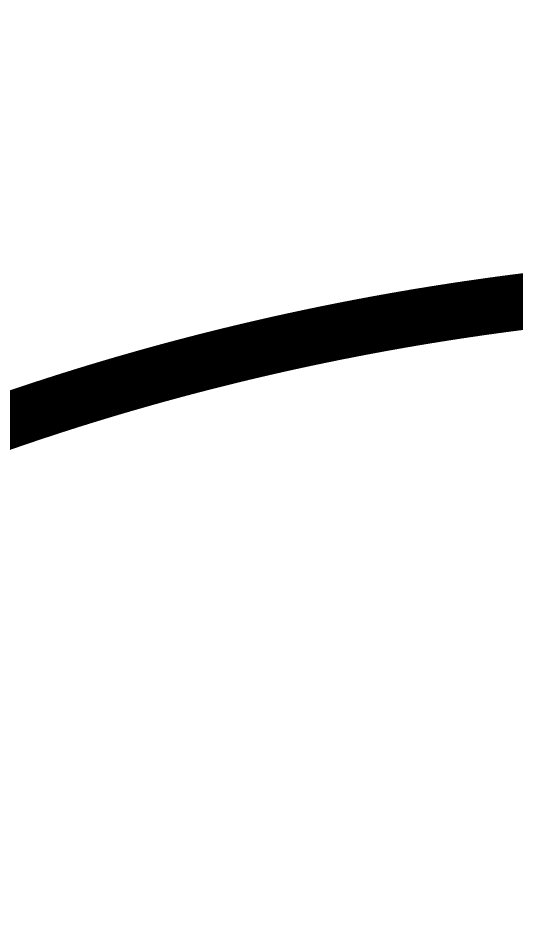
# Model space of a CAD drawing. Header units: inches. Extents: x -300 to 516, y -297 to 231.
# Drawn here: x -19.602 to -18.498, y -149.972 to -147.996 of the extents above; entities that cross this region are included whole.
import ezdxf

# ---------------------------------------------------------------- set-up
doc = ezdxf.new("R2010")
doc.units = ezdxf.units.IN
doc.header["$LTSCALE"] = 24
doc.header["$MEASUREMENT"] = 0
doc.layers.add('EXTERIOR DIMS', color=7, linetype='Continuous')
doc.layers.add('EXTERIOR ELEC EQUIP', color=190, linetype='Continuous')
doc.styles.get("Standard").update_dxf_attribs({"font": 'ARIALN.TTF'})
doc.dimstyles.get("Standard").update_dxf_attribs({"dimscale": 24, "dimtxt": 0.18, "dimasz": 0.18, "dimexe": 0.18, "dimexo": 0.0625, "dimgap": 0.09, "dimtad": 1, "dimdec": 4, "dimzin": 0, "dimdsep": 46, "dimlunit": 4, "dimtxsty": 'Standard', "dimcen": 0.09, "dimadec": 0, "dimazin": 0, "dimtfac": 1, "dimtdec": 4, "dimtofl": 0, "dimtmove": 0, "dimatfit": 3, "dimfxl": 0, "dimtolj": 1, "dimtzin": 0, "dimarcsym": 0})

# ---------------------------------------------------------------- blocks, each defined once
blk = doc.blocks.new('*D34')
at = {"layer": 'Defpoints', "color": 0, "transparency": 16777216}
for p in [(-82.9299, -75.3016), (-82.9299, -118.2971), (-15.7652, -155.5425)]:
    blk.add_point(p, dxfattribs=at)
at = {"layer": 'EXTERIOR DIMS', "color": 0, "lineweight": -2, "transparency": 16777216}
for p, q in [((-82.9299, -116.7971), (-82.9299, -70.9816)), ((-15.7652, -154.0425), (-15.7652, -70.9816)), ((-20.0852, -75.3016), (-78.6099, -75.3016))]:
    blk.add_line(p, q, dxfattribs=at)
at = {"layer": 'EXTERIOR DIMS', "color": 0, "transparency": 16777216}
for points in [[(-78.6099, -74.5816), (-78.6099, -76.0216), (-82.9299, -75.3016)], [(-20.0852, -74.5816), (-20.0852, -76.0216), (-15.7652, -75.3016)]]:
    blk.add_solid(points, dxfattribs=at)
at = {"layer": 'EXTERIOR DIMS', "color": 0, "transparency": 16777216, "insert": (-49.3476, -69.5706), "char_height": 4.32, "attachment_point": 5}
blk.add_mtext('\\A1;5\'-7 {\\H0.7x;\\S1/4;}"', dxfattribs=at)

msp = doc.modelspace()

# ---------------------------------------------------------------- linework, layer by layer
at = {"layer": 'EXTERIOR ELEC EQUIP', "color": 60, "const_width": 0.125}
msp.add_lwpolyline([(-19.6648, -148.90505), (-19.66406, -148.90479), (-19.66331, -148.90453), (-19.66257, -148.90426), (-19.66183, -148.904), (-19.66108, -148.90374), (-19.66034, -148.90347), (-19.6596, -148.90321), (-19.65886, -148.90295), (-19.65811, -148.90269), (-19.65737, -148.90243), (-19.65663, -148.90216), (-19.65588, -148.9019), (-19.65514, -148.90164), (-19.65439, -148.90138), (-19.65365, -148.90112), (-19.65291, -148.90086), (-19.65216, -148.90059), (-19.65142, -148.90033), (-19.65068, -148.90007), (-19.64993, -148.89981), (-19.64919, -148.89955), (-19.64844, -148.89929), (-19.6477, -148.89903), (-19.64696, -148.89877), (-19.64621, -148.89851), (-19.64547, -148.89825), (-19.64472, -148.89799), (-19.64398, -148.89773), (-19.64324, -148.89747), (-19.64249, -148.89721), (-19.64175, -148.89695), (-19.641, -148.89669), (-19.64026, -148.89643), (-19.63951, -148.89617), (-19.63877, -148.89591), (-19.63802, -148.89565), (-19.63728, -148.89539), (-19.63653, -148.89513), (-19.63579, -148.89487), (-19.63504, -148.89461), (-19.6343, -148.89435), (-19.63355, -148.89409), (-19.63281, -148.89383), (-19.63206, -148.89358), (-19.63132, -148.89332), (-19.63057, -148.89306), (-19.62983, -148.8928), (-19.62908, -148.89254), (-19.62834, -148.89228), (-19.62759, -148.89203), (-19.62685, -148.89177), (-19.6261, -148.89151), (-19.62535, -148.89125), (-19.62461, -148.891), (-19.62386, -148.89074), (-19.62312, -148.89048), (-19.62237, -148.89022), (-19.62163, -148.88997), (-19.62088, -148.88971), (-19.62013, -148.88945), (-19.61939, -148.8892), (-19.61864, -148.88894), (-19.61789, -148.88868), (-19.61715, -148.88843), (-19.6164, -148.88817), (-19.61566, -148.88791), (-19.61491, -148.88766), (-19.61416, -148.8874), (-19.61342, -148.88714), (-19.61267, -148.88689), (-19.61192, -148.88663), (-19.61118, -148.88638), (-19.61043, -148.88612), (-19.60968, -148.88587), (-19.60894, -148.88561), (-19.60819, -148.88535), (-19.60744, -148.8851), (-19.60669, -148.88484), (-19.60595, -148.88459), (-19.6052, -148.88433), (-19.60445, -148.88408), (-19.60371, -148.88382), (-19.60296, -148.88357), (-19.60221, -148.88332), (-19.60146, -148.88306), (-19.60072, -148.88281), (-19.59997, -148.88255), (-19.59922, -148.8823), (-19.59847, -148.88204), (-19.59773, -148.88179), (-19.59698, -148.88154), (-19.59623, -148.88128), (-19.59548, -148.88103), (-19.59473, -148.88078), (-19.59399, -148.88052), (-19.59324, -148.88027), (-19.59249, -148.88002), (-19.59174, -148.87976), (-19.59099, -148.87951), (-19.59025, -148.87926), (-19.5895, -148.879), (-19.58875, -148.87875), (-19.588, -148.8785), (-19.58725, -148.87825), (-19.5865, -148.87799), (-19.58576, -148.87774), (-19.58501, -148.87749), (-19.58426, -148.87724), (-19.58351, -148.87699), (-19.58276, -148.87673), (-19.58201, -148.87648), (-19.58126, -148.87623), (-19.58051, -148.87598), (-19.57976, -148.87573), (-19.57902, -148.87548), (-19.57827, -148.87523), (-19.57752, -148.87497), (-19.57677, -148.87472), (-19.57602, -148.87447), (-19.57527, -148.87422), (-19.57452, -148.87397), (-19.57377, -148.87372), (-19.57302, -148.87347), (-19.57227, -148.87322), (-19.57152, -148.87297), (-19.57077, -148.87272), (-19.57002, -148.87247), (-19.56927, -148.87222), (-19.56852, -148.87197), (-19.56777, -148.87172), (-19.56702, -148.87147), (-19.56627, -148.87122), (-19.56552, -148.87097), (-19.56477, -148.87072), (-19.56402, -148.87047), (-19.56327, -148.87022), (-19.56252, -148.86997), (-19.56177, -148.86972), (-19.56102, -148.86948), (-19.56027, -148.86923), (-19.55952, -148.86898), (-19.55877, -148.86873), (-19.55802, -148.86848), (-19.55727, -148.86823), (-19.55652, -148.86798), (-19.55577, -148.86774), (-19.55502, -148.86749), (-19.55427, -148.86724), (-19.55351, -148.86699), (-19.55276, -148.86674), (-19.55201, -148.8665), (-19.55126, -148.86625), (-19.55051, -148.866), (-19.54976, -148.86575), (-19.54901, -148.86551), (-19.54826, -148.86526), (-19.54751, -148.86501), (-19.54675, -148.86477), (-19.546, -148.86452), (-19.54525, -148.86427), (-19.5445, -148.86403), (-19.54375, -148.86378), (-19.543, -148.86353), (-19.54224, -148.86329), (-19.54149, -148.86304), (-19.54074, -148.86279), (-19.53999, -148.86255), (-19.53924, -148.8623), (-19.53848, -148.86206), (-19.53773, -148.86181), (-19.53698, -148.86157), (-19.53623, -148.86132), (-19.53548, -148.86107), (-19.53472, -148.86083), (-19.53397, -148.86058), (-19.53322, -148.86034), (-19.53247, -148.86009), (-19.53171, -148.85985), (-19.53096, -148.8596), (-19.53021, -148.85936), (-19.52946, -148.85911), (-19.5287, -148.85887), (-19.52795, -148.85863), (-19.5272, -148.85838), (-19.52645, -148.85814), (-19.52569, -148.85789), (-19.52494, -148.85765), (-19.52419, -148.85741), (-19.52343, -148.85716), (-19.52268, -148.85692), (-19.52193, -148.85668), (-19.52117, -148.85643), (-19.52042, -148.85619), (-19.51967, -148.85595), (-19.51891, -148.8557), (-19.51816, -148.85546), (-19.51741, -148.85522), (-19.51665, -148.85497), (-19.5159, -148.85473), (-19.51515, -148.85449), (-19.51439, -148.85425), (-19.51364, -148.854), (-19.51288, -148.85376), (-19.51213, -148.85352), (-19.51138, -148.85328), (-19.51062, -148.85303), (-19.50987, -148.85279), (-19.50911, -148.85255), (-19.50836, -148.85231), (-19.50761, -148.85207), (-19.50685, -148.85183), (-19.5061, -148.85158), (-19.50534, -148.85134), (-19.50459, -148.8511), (-19.50383, -148.85086), (-19.50308, -148.85062), (-19.50233, -148.85038), (-19.50157, -148.85014), (-19.50082, -148.8499), (-19.50006, -148.84966), (-19.49931, -148.84942), (-19.49855, -148.84918), (-19.4978, -148.84894), (-19.49704, -148.8487), (-19.49629, -148.84846), (-19.49553, -148.84822), (-19.49478, -148.84798), (-19.49402, -148.84774), (-19.49327, -148.8475), (-19.49251, -148.84726), (-19.49176, -148.84702), (-19.491, -148.84678), (-19.49025, -148.84654), (-19.48949, -148.8463), (-19.48873, -148.84606), (-19.48798, -148.84582), (-19.48722, -148.84558), (-19.48647, -148.84534), (-19.48571, -148.84511), (-19.48496, -148.84487), (-19.4842, -148.84463), (-19.48344, -148.84439), (-19.48269, -148.84415), (-19.48193, -148.84391), (-19.48118, -148.84368), (-19.48042, -148.84344), (-19.47966, -148.8432), (-19.47891, -148.84296), (-19.47815, -148.84273), (-19.4774, -148.84249), (-19.47664, -148.84225), (-19.47588, -148.84201), (-19.47513, -148.84178), (-19.47437, -148.84154), (-19.47361, -148.8413), (-19.47286, -148.84107), (-19.4721, -148.84083), (-19.47134, -148.84059), (-19.47059, -148.84036), (-19.46983, -148.84012), (-19.46907, -148.83988), (-19.46832, -148.83965), (-19.46756, -148.83941), (-19.4668, -148.83918), (-19.46604, -148.83894), (-19.46529, -148.8387), (-19.46453, -148.83847), (-19.46377, -148.83823), (-19.46302, -148.838), (-19.46226, -148.83776), (-19.4615, -148.83753), (-19.46074, -148.83729), (-19.45999, -148.83706), (-19.45923, -148.83682), (-19.45847, -148.83659), (-19.45771, -148.83635), (-19.45696, -148.83612), (-19.4562, -148.83588), (-19.45544, -148.83565), (-19.45468, -148.83541), (-19.45392, -148.83518), (-19.45317, -148.83494), (-19.45241, -148.83471), (-19.45165, -148.83448), (-19.45089, -148.83424), (-19.45013, -148.83401), (-19.44938, -148.83378), (-19.44862, -148.83354), (-19.44786, -148.83331), (-19.4471, -148.83308), (-19.44634, -148.83284), (-19.44558, -148.83261), (-19.44482, -148.83238), (-19.44407, -148.83214), (-19.44331, -148.83191), (-19.44255, -148.83168), (-19.44179, -148.83144), (-19.44103, -148.83121), (-19.44027, -148.83098), (-19.43951, -148.83075), (-19.43875, -148.83052), (-19.438, -148.83028), (-19.43724, -148.83005), (-19.43648, -148.82982), (-19.43572, -148.82959), (-19.43496, -148.82936), (-19.4342, -148.82912), (-19.43344, -148.82889), (-19.43268, -148.82866), (-19.43192, -148.82843), (-19.43116, -148.8282), (-19.4304, -148.82797), (-19.42964, -148.82774), (-19.42888, -148.82751), (-19.42812, -148.82728), (-19.42736, -148.82704), (-19.4266, -148.82681), (-19.42584, -148.82658), (-19.42508, -148.82635), (-19.42432, -148.82612), (-19.42356, -148.82589), (-19.4228, -148.82566), (-19.42204, -148.82543), (-19.42128, -148.8252), (-19.42052, -148.82497), (-19.41976, -148.82474), (-19.419, -148.82451), (-19.41824, -148.82429), (-19.41748, -148.82406), (-19.41672, -148.82383), (-19.41596, -148.8236), (-19.4152, -148.82337), (-19.41444, -148.82314), (-19.41368, -148.82291), (-19.41292, -148.82268), (-19.41216, -148.82245), (-19.4114, -148.82223), (-19.41064, -148.822), (-19.40987, -148.82177), (-19.40911, -148.82154), (-19.40835, -148.82131), (-19.40759, -148.82108), (-19.40683, -148.82086), (-19.40607, -148.82063), (-19.40531, -148.8204), (-19.40455, -148.82017), (-19.40379, -148.81995), (-19.40302, -148.81972), (-19.40226, -148.81949), (-19.4015, -148.81926), (-19.40074, -148.81904), (-19.39998, -148.81881), (-19.39922, -148.81858), (-19.39845, -148.81836), (-19.39769, -148.81813), (-19.39693, -148.8179), (-19.39617, -148.81768), (-19.39541, -148.81745), (-19.39465, -148.81723), (-19.39388, -148.817), (-19.39312, -148.81677), (-19.39236, -148.81655), (-19.3916, -148.81632), (-19.39083, -148.8161), (-19.39007, -148.81587), (-19.38931, -148.81565), (-19.38855, -148.81542), (-19.38779, -148.81519), (-19.38702, -148.81497), (-19.38626, -148.81474), (-19.3855, -148.81452), (-19.38474, -148.81429), (-19.38397, -148.81407), (-19.38321, -148.81385), (-19.38245, -148.81362), (-19.38168, -148.8134), (-19.38092, -148.81317), (-19.38016, -148.81295), (-19.3794, -148.81272), (-19.37863, -148.8125), (-19.37787, -148.81228), (-19.37711, -148.81205), (-19.37634, -148.81183), (-19.37558, -148.8116), (-19.37482, -148.81138), (-19.37405, -148.81116), (-19.37329, -148.81093), (-19.37253, -148.81071), (-19.37176, -148.81049), (-19.371, -148.81027), (-19.37024, -148.81004), (-19.36947, -148.80982), (-19.36871, -148.8096), (-19.36794, -148.80937), (-19.36718, -148.80915), (-19.36642, -148.80893), (-19.36565, -148.80871), (-19.36489, -148.80849), (-19.36413, -148.80826), (-19.36336, -148.80804), (-19.3626, -148.80782), (-19.36183, -148.8076), (-19.36107, -148.80738), (-19.3603, -148.80716), (-19.35954, -148.80693), (-19.35878, -148.80671), (-19.35801, -148.80649), (-19.35725, -148.80627), (-19.35648, -148.80605), (-19.35572, -148.80583), (-19.35495, -148.80561), (-19.35419, -148.80539), (-19.35342, -148.80517), (-19.35266, -148.80495), (-19.35189, -148.80473), (-19.35113, -148.80451), (-19.35036, -148.80428), (-19.3496, -148.80406), (-19.34883, -148.80384), (-19.34807, -148.80363), (-19.3473, -148.80341), (-19.34654, -148.80319), (-19.34577, -148.80297), (-19.34501, -148.80275), (-19.34424, -148.80253), (-19.34348, -148.80231), (-19.34271, -148.80209), (-19.34195, -148.80187), (-19.34118, -148.80165), (-19.34042, -148.80143), (-19.33965, -148.80121), (-19.33889, -148.801), (-19.33812, -148.80078), (-19.33735, -148.80056), (-19.33659, -148.80034), (-19.33582, -148.80012), (-19.33506, -148.7999), (-19.33429, -148.79969), (-19.33352, -148.79947), (-19.33276, -148.79925), (-19.33199, -148.79903), (-19.33123, -148.79881), (-19.33046, -148.7986), (-19.32969, -148.79838), (-19.32893, -148.79816), (-19.32816, -148.79795), (-19.32739, -148.79773), (-19.32663, -148.79751), (-19.32586, -148.7973), (-19.32509, -148.79708), (-19.32433, -148.79686), (-19.32356, -148.79665), (-19.32279, -148.79643), (-19.32203, -148.79621), (-19.32126, -148.796), (-19.32049, -148.79578), (-19.31973, -148.79556), (-19.31896, -148.79535), (-19.31819, -148.79513), (-19.31743, -148.79492), (-19.31666, -148.7947), (-19.31589, -148.79449), (-19.31512, -148.79427), (-19.31436, -148.79406), (-19.31359, -148.79384), (-19.31282, -148.79363), (-19.31206, -148.79341), (-19.31129, -148.7932), (-19.31052, -148.79298), (-19.30975, -148.79277), (-19.30899, -148.79255), (-19.30822, -148.79234), (-19.30745, -148.79212), (-19.30668, -148.79191), (-19.30591, -148.79169), (-19.30515, -148.79148), (-19.30438, -148.79127), (-19.30361, -148.79105), (-19.30284, -148.79084), (-19.30207, -148.79063), (-19.30131, -148.79041), (-19.30054, -148.7902), (-19.29977, -148.78999), (-19.299, -148.78977), (-19.29823, -148.78956), (-19.29747, -148.78935), (-19.2967, -148.78913), (-19.29593, -148.78892), (-19.29516, -148.78871), (-19.29439, -148.7885), (-19.29362, -148.78828), (-19.29285, -148.78807), (-19.29209, -148.78786), (-19.29132, -148.78765), (-19.29055, -148.78743), (-19.28978, -148.78722), (-19.28901, -148.78701), (-19.28824, -148.7868), (-19.28747, -148.78659), (-19.2867, -148.78638), (-19.28593, -148.78616), (-19.28517, -148.78595), (-19.2844, -148.78574), (-19.28363, -148.78553), (-19.28286, -148.78532), (-19.28209, -148.78511), (-19.28132, -148.7849), (-19.28055, -148.78469), (-19.27978, -148.78448), (-19.27901, -148.78427), (-19.27824, -148.78406), (-19.27747, -148.78385), (-19.2767, -148.78364), (-19.27593, -148.78343), (-19.27516, -148.78322), (-19.27439, -148.78301), (-19.27362, -148.7828), (-19.27285, -148.78259), (-19.27208, -148.78238), (-19.27131, -148.78217), (-19.27054, -148.78196), (-19.26977, -148.78175), (-19.269, -148.78154), (-19.26823, -148.78133), (-19.26746, -148.78112), (-19.26669, -148.78091), (-19.26592, -148.7807), (-19.26515, -148.7805), (-19.26438, -148.78029), (-19.26361, -148.78008), (-19.26284, -148.77987), (-19.26207, -148.77966), (-19.2613, -148.77945), (-19.26053, -148.77925), (-19.25976, -148.77904), (-19.25899, -148.77883), (-19.25822, -148.77862), (-19.25744, -148.77842), (-19.25667, -148.77821), (-19.2559, -148.778), (-19.25513, -148.77779), (-19.25436, -148.77759), (-19.25359, -148.77738), (-19.25282, -148.77717), (-19.25205, -148.77697), (-19.25128, -148.77676), (-19.2505, -148.77655), (-19.24973, -148.77635), (-19.24896, -148.77614), (-19.24819, -148.77593), (-19.24742, -148.77573), (-19.24665, -148.77552), (-19.24587, -148.77532), (-19.2451, -148.77511), (-19.24433, -148.7749), (-19.24356, -148.7747), (-19.24279, -148.77449), (-19.24202, -148.77429), (-19.24124, -148.77408), (-19.24047, -148.77388), (-19.2397, -148.77367), (-19.23893, -148.77347), (-19.23816, -148.77326), (-19.23738, -148.77306), (-19.23661, -148.77285), (-19.23584, -148.77265), (-19.23507, -148.77244), (-19.23429, -148.77224), (-19.23352, -148.77203), (-19.23275, -148.77183), (-19.23198, -148.77163), (-19.23121, -148.77142), (-19.23043, -148.77122), (-19.22966, -148.77101), (-19.22889, -148.77081), (-19.22811, -148.77061), (-19.22734, -148.7704), (-19.22657, -148.7702), (-19.2258, -148.77), (-19.22502, -148.76979), (-19.22425, -148.76959), (-19.22348, -148.76939), (-19.2227, -148.76919), (-19.22193, -148.76898), (-19.22116, -148.76878), (-19.22038, -148.76858), (-19.21961, -148.76838), (-19.21884, -148.76817), (-19.21806, -148.76797), (-19.21729, -148.76777), (-19.21652, -148.76757), (-19.21574, -148.76737), (-19.21497, -148.76716), (-19.2142, -148.76696), (-19.21342, -148.76676), (-19.21265, -148.76656), (-19.21188, -148.76636), (-19.2111, -148.76616), (-19.21033, -148.76596), (-19.20955, -148.76575), (-19.20878, -148.76555), (-19.20801, -148.76535), (-19.20723, -148.76515), (-19.20646, -148.76495), (-19.20568, -148.76475), (-19.20491, -148.76455), (-19.20414, -148.76435), (-19.20336, -148.76415), (-19.20259, -148.76395), (-19.20181, -148.76375), (-19.20104, -148.76355), (-19.20026, -148.76335), (-19.19949, -148.76315), (-19.19872, -148.76295), (-19.19794, -148.76275), (-19.19717, -148.76255), (-19.19639, -148.76235), (-19.19562, -148.76215), (-19.19484, -148.76195), (-19.19407, -148.76176), (-19.19329, -148.76156), (-19.19252, -148.76136), (-19.19174, -148.76116), (-19.19097, -148.76096), (-19.19019, -148.76076), (-19.18942, -148.76056), (-19.18864, -148.76037), (-19.18787, -148.76017), (-19.18709, -148.75997), (-19.18632, -148.75977), (-19.18554, -148.75957), (-19.18477, -148.75938), (-19.18399, -148.75918), (-19.18321, -148.75898), (-19.18244, -148.75878), (-19.18166, -148.75859), (-19.18089, -148.75839), (-19.18011, -148.75819), (-19.17934, -148.758), (-19.17856, -148.7578), (-19.17778, -148.7576), (-19.17701, -148.75741), (-19.17623, -148.75721), (-19.17546, -148.75701), (-19.17468, -148.75682), (-19.1739, -148.75662), (-19.17313, -148.75642), (-19.17235, -148.75623), (-19.17158, -148.75603), (-19.1708, -148.75584), (-19.17002, -148.75564), (-19.16925, -148.75545), (-19.16847, -148.75525), (-19.16769, -148.75506), (-19.16692, -148.75486), (-19.16614, -148.75466), (-19.16536, -148.75447), (-19.16459, -148.75427), (-19.16381, -148.75408), (-19.16303, -148.75389), (-19.16226, -148.75369), (-19.16148, -148.7535), (-19.1607, -148.7533), (-19.15993, -148.75311), (-19.15915, -148.75291), (-19.15837, -148.75272), (-19.1576, -148.75253), (-19.15682, -148.75233), (-19.15604, -148.75214), (-19.15527, -148.75194), (-19.15449, -148.75175), (-19.15371, -148.75156), (-19.15293, -148.75136), (-19.15216, -148.75117), (-19.15138, -148.75098), (-19.1506, -148.75078), (-19.14982, -148.75059), (-19.14905, -148.7504), (-19.14827, -148.75021), (-19.14749, -148.75001), (-19.14671, -148.74982), (-19.14594, -148.74963), (-19.14516, -148.74944), (-19.14438, -148.74924), (-19.1436, -148.74905), (-19.14282, -148.74886), (-19.14205, -148.74867), (-19.14127, -148.74848), (-19.14049, -148.74828), (-19.13971, -148.74809), (-19.13893, -148.7479), (-19.13816, -148.74771), (-19.13738, -148.74752), (-19.1366, -148.74733), (-19.13582, -148.74714), (-19.13504, -148.74695), (-19.13426, -148.74675), (-19.13348, -148.74656), (-19.13271, -148.74637), (-19.13193, -148.74618), (-19.13115, -148.74599), (-19.13037, -148.7458), (-19.12959, -148.74561), (-19.12881, -148.74542), (-19.12803, -148.74523), (-19.12726, -148.74504), (-19.12648, -148.74485), (-19.1257, -148.74466), (-19.12492, -148.74447), (-19.12414, -148.74428), (-19.12336, -148.74409), (-19.12258, -148.74391), (-19.1218, -148.74372), (-19.12102, -148.74353), (-19.12024, -148.74334), (-19.11946, -148.74315), (-19.11868, -148.74296), (-19.11791, -148.74277), (-19.11713, -148.74258), (-19.11635, -148.7424), (-19.11557, -148.74221), (-19.11479, -148.74202), (-19.11401, -148.74183), (-19.11323, -148.74164), (-19.11245, -148.74145), (-19.11167, -148.74127), (-19.11089, -148.74108), (-19.11011, -148.74089), (-19.10933, -148.7407), (-19.10855, -148.74052), (-19.10777, -148.74033), (-19.10699, -148.74014), (-19.10621, -148.73996), (-19.10543, -148.73977), (-19.10465, -148.73958), (-19.10387, -148.7394), (-19.10309, -148.73921), (-19.10231, -148.73902), (-19.10153, -148.73884), (-19.10075, -148.73865), (-19.09997, -148.73846), (-19.09919, -148.73828), (-19.0984, -148.73809), (-19.09762, -148.73791), (-19.09684, -148.73772), (-19.09606, -148.73753), (-19.09528, -148.73735), (-19.0945, -148.73716), (-19.09372, -148.73698), (-19.09294, -148.73679), (-19.09216, -148.73661), (-19.09138, -148.73642), (-19.0906, -148.73624), (-19.08982, -148.73605), (-19.08903, -148.73587), (-19.08825, -148.73568), (-19.08747, -148.7355), (-19.08669, -148.73531), (-19.08591, -148.73513), (-19.08513, -148.73495), (-19.08435, -148.73476), (-19.08357, -148.73458), (-19.08278, -148.73439), (-19.082, -148.73421), (-19.08122, -148.73403), (-19.08044, -148.73384), (-19.07966, -148.73366), (-19.07888, -148.73348), (-19.07809, -148.73329), (-19.07731, -148.73311), (-19.07653, -148.73293), (-19.07575, -148.73274), (-19.07497, -148.73256), (-19.07418, -148.73238), (-19.0734, -148.7322), (-19.07262, -148.73201), (-19.07184, -148.73183), (-19.07106, -148.73165), (-19.07027, -148.73147), (-19.06949, -148.73129), (-19.06871, -148.7311), (-19.06793, -148.73092), (-19.06714, -148.73074), (-19.06636, -148.73056), (-19.06558, -148.73038), (-19.0648, -148.7302), (-19.06401, -148.73001), (-19.06323, -148.72983), (-19.06245, -148.72965), (-19.06167, -148.72947), (-19.06088, -148.72929), (-19.0601, -148.72911), (-19.05932, -148.72893), (-19.05854, -148.72875), (-19.05775, -148.72857), (-19.05697, -148.72839), (-19.05619, -148.72821), (-19.0554, -148.72803), (-19.05462, -148.72785), (-19.05384, -148.72767), (-19.05305, -148.72749), (-19.05227, -148.72731), (-19.05149, -148.72713), (-19.0507, -148.72695), (-19.04992, -148.72677), (-19.04914, -148.72659), (-19.04835, -148.72641), (-19.04757, -148.72623), (-19.04679, -148.72605), (-19.046, -148.72587), (-19.04522, -148.7257), (-19.04444, -148.72552), (-19.04365, -148.72534), (-19.04287, -148.72516), (-19.04208, -148.72498), (-19.0413, -148.7248), (-19.04052, -148.72462), (-19.03973, -148.72445), (-19.03895, -148.72427), (-19.03816, -148.72409), (-19.03738, -148.72391), (-19.0366, -148.72374), (-19.03581, -148.72356), (-19.03503, -148.72338), (-19.03424, -148.7232), (-19.03346, -148.72303), (-19.03267, -148.72285), (-19.03189, -148.72267), (-19.03111, -148.7225), (-19.03032, -148.72232), (-19.02954, -148.72214), (-19.02875, -148.72197), (-19.02797, -148.72179), (-19.02718, -148.72161), (-19.0264, -148.72144), (-19.02561, -148.72126), (-19.02483, -148.72108), (-19.02404, -148.72091), (-19.02326, -148.72073), (-19.02247, -148.72056), (-19.02169, -148.72038), (-19.0209, -148.72021), (-19.02012, -148.72003), (-19.01933, -148.71986), (-19.01855, -148.71968), (-19.01776, -148.71951), (-19.01698, -148.71933), (-19.01619, -148.71916), (-19.01541, -148.71898), (-19.01462, -148.71881), (-19.01384, -148.71863), (-19.01305, -148.71846), (-19.01227, -148.71828), (-19.01148, -148.71811), (-19.01069, -148.71794), (-19.00991, -148.71776), (-19.00912, -148.71759), (-19.00834, -148.71741), (-19.00755, -148.71724), (-19.00677, -148.71707), (-19.00598, -148.71689), (-19.00519, -148.71672), (-19.00441, -148.71655), (-19.00362, -148.71637), (-19.00284, -148.7162), (-19.00205, -148.71603), (-19.00126, -148.71585), (-19.00048, -148.71568), (-18.99969, -148.71551), (-18.9989, -148.71534), (-18.99812, -148.71516), (-18.99733, -148.71499), (-18.99655, -148.71482), (-18.99576, -148.71465), (-18.99497, -148.71448), (-18.99419, -148.7143), (-18.9934, -148.71413), (-18.99261, -148.71396), (-18.99183, -148.71379), (-18.99104, -148.71362), (-18.99025, -148.71345), (-18.98947, -148.71328), (-18.98868, -148.7131), (-18.98789, -148.71293), (-18.98711, -148.71276), (-18.98632, -148.71259), (-18.98553, -148.71242), (-18.98474, -148.71225), (-18.98396, -148.71208), (-18.98317, -148.71191), (-18.98238, -148.71174), (-18.9816, -148.71157), (-18.98081, -148.7114), (-18.98002, -148.71123), (-18.97923, -148.71106), (-18.97845, -148.71089), (-18.97766, -148.71072), (-18.97687, -148.71055), (-18.97608, -148.71038), (-18.9753, -148.71021), (-18.97451, -148.71004), (-18.97372, -148.70987), (-18.97293, -148.7097), (-18.97214, -148.70954), (-18.97136, -148.70937), (-18.97057, -148.7092), (-18.96978, -148.70903), (-18.96899, -148.70886), (-18.96821, -148.70869), (-18.96742, -148.70852), (-18.96663, -148.70836), (-18.96584, -148.70819), (-18.96505, -148.70802), (-18.96426, -148.70785), (-18.96348, -148.70769), (-18.96269, -148.70752), (-18.9619, -148.70735), (-18.96111, -148.70718), (-18.96032, -148.70702), (-18.95953, -148.70685), (-18.95875, -148.70668), (-18.95796, -148.70651), (-18.95717, -148.70635), (-18.95638, -148.70618), (-18.95559, -148.70601), (-18.9548, -148.70585), (-18.95401, -148.70568), (-18.95323, -148.70551), (-18.95244, -148.70535), (-18.95165, -148.70518), (-18.95086, -148.70502), (-18.95007, -148.70485), (-18.94928, -148.70468), (-18.94849, -148.70452), (-18.9477, -148.70435), (-18.94691, -148.70419), (-18.94612, -148.70402), (-18.94534, -148.70386), (-18.94455, -148.70369), (-18.94376, -148.70353), (-18.94297, -148.70336), (-18.94218, -148.7032), (-18.94139, -148.70303), (-18.9406, -148.70287), (-18.93981, -148.7027), (-18.93902, -148.70254), (-18.93823, -148.70238), (-18.93744, -148.70221), (-18.93665, -148.70205), (-18.93586, -148.70188), (-18.93507, -148.70172), (-18.93428, -148.70156), (-18.93349, -148.70139), (-18.9327, -148.70123), (-18.93191, -148.70106), (-18.93112, -148.7009), (-18.93033, -148.70074), (-18.92954, -148.70058), (-18.92875, -148.70041), (-18.92796, -148.70025), (-18.92717, -148.70009), (-18.92638, -148.69992), (-18.92559, -148.69976), (-18.9248, -148.6996), (-18.92401, -148.69944), (-18.92322, -148.69927), (-18.92243, -148.69911), (-18.92164, -148.69895), (-18.92085, -148.69879), (-18.92006, -148.69863), (-18.91927, -148.69846), (-18.91848, -148.6983), (-18.91768, -148.69814), (-18.91689, -148.69798), (-18.9161, -148.69782), (-18.91531, -148.69766), (-18.91452, -148.6975), (-18.91373, -148.69734), (-18.91294, -148.69717), (-18.91215, -148.69701), (-18.91136, -148.69685), (-18.91057, -148.69669), (-18.90977, -148.69653), (-18.90898, -148.69637), (-18.90819, -148.69621), (-18.9074, -148.69605), (-18.90661, -148.69589), (-18.90582, -148.69573), (-18.90503, -148.69557), (-18.90424, -148.69541), (-18.90344, -148.69525), (-18.90265, -148.69509), (-18.90186, -148.69493), (-18.90107, -148.69477), (-18.90028, -148.69462), (-18.89949, -148.69446), (-18.89869, -148.6943), (-18.8979, -148.69414), (-18.89711, -148.69398), (-18.89632, -148.69382), (-18.89553, -148.69366), (-18.89473, -148.6935), (-18.89394, -148.69335), (-18.89315, -148.69319), (-18.89236, -148.69303), (-18.89157, -148.69287), (-18.89077, -148.69271), (-18.88998, -148.69256), (-18.88919, -148.6924), (-18.8884, -148.69224), (-18.8876, -148.69208), (-18.88681, -148.69193), (-18.88602, -148.69177), (-18.88523, -148.69161), (-18.88444, -148.69146), (-18.88364, -148.6913), (-18.88285, -148.69114), (-18.88206, -148.69099), (-18.88126, -148.69083), (-18.88047, -148.69067), (-18.87968, -148.69052), (-18.87889, -148.69036), (-18.87809, -148.6902), (-18.8773, -148.69005), (-18.87651, -148.68989), (-18.87571, -148.68974), (-18.87492, -148.68958), (-18.87413, -148.68942), (-18.87334, -148.68927), (-18.87254, -148.68911), (-18.87175, -148.68896), (-18.87096, -148.6888), (-18.87016, -148.68865), (-18.86937, -148.68849), (-18.86858, -148.68834), (-18.86778, -148.68818), (-18.86699, -148.68803), (-18.8662, -148.68787), (-18.8654, -148.68772), (-18.86461, -148.68757), (-18.86381, -148.68741), (-18.86302, -148.68726), (-18.86223, -148.6871), (-18.86143, -148.68695), (-18.86064, -148.6868), (-18.85985, -148.68664), (-18.85905, -148.68649), (-18.85826, -148.68633), (-18.85746, -148.68618), (-18.85667, -148.68603), (-18.85588, -148.68587), (-18.85508, -148.68572), (-18.85429, -148.68557), (-18.85349, -148.68542), (-18.8527, -148.68526), (-18.85191, -148.68511), (-18.85111, -148.68496), (-18.85032, -148.68481), (-18.84952, -148.68465), (-18.84873, -148.6845), (-18.84793, -148.68435), (-18.84714, -148.6842), (-18.84635, -148.68405), (-18.84555, -148.68389), (-18.84476, -148.68374), (-18.84396, -148.68359), (-18.84317, -148.68344), (-18.84237, -148.68329), (-18.84158, -148.68314), (-18.84078, -148.68299), (-18.83999, -148.68283), (-18.83919, -148.68268), (-18.8384, -148.68253), (-18.8376, -148.68238), (-18.83681, -148.68223), (-18.83601, -148.68208), (-18.83522, -148.68193), (-18.83442, -148.68178), (-18.83363, -148.68163), (-18.83283, -148.68148), (-18.83204, -148.68133), (-18.83124, -148.68118), (-18.83045, -148.68103), (-18.82965, -148.68088), (-18.82886, -148.68073), (-18.82806, -148.68058), (-18.82726, -148.68043), (-18.82647, -148.68028), (-18.82567, -148.68014), (-18.82488, -148.67999), (-18.82408, -148.67984), (-18.82329, -148.67969), (-18.82249, -148.67954), (-18.82169, -148.67939), (-18.8209, -148.67924), (-18.8201, -148.67909), (-18.81931, -148.67895), (-18.81851, -148.6788), (-18.81771, -148.67865), (-18.81692, -148.6785), (-18.81612, -148.67835), (-18.81533, -148.67821), (-18.81453, -148.67806), (-18.81373, -148.67791), (-18.81294, -148.67776), (-18.81214, -148.67762), (-18.81135, -148.67747), (-18.81055, -148.67732), (-18.80975, -148.67718), (-18.80896, -148.67703), (-18.80816, -148.67688), (-18.80736, -148.67674), (-18.80657, -148.67659), (-18.80577, -148.67644), (-18.80497, -148.6763), (-18.80418, -148.67615), (-18.80338, -148.67601), (-18.80258, -148.67586), (-18.80179, -148.67571), (-18.80099, -148.67557), (-18.80019, -148.67542), (-18.7994, -148.67528), (-18.7986, -148.67513), (-18.7978, -148.67499), (-18.797, -148.67484), (-18.79621, -148.6747), (-18.79541, -148.67455), (-18.79461, -148.67441), (-18.79382, -148.67426), (-18.79302, -148.67412), (-18.79222, -148.67397), (-18.79142, -148.67383), (-18.79063, -148.67368), (-18.78983, -148.67354), (-18.78903, -148.67339), (-18.78823, -148.67325), (-18.78744, -148.67311), (-18.78664, -148.67296), (-18.78584, -148.67282), (-18.78504, -148.67268), (-18.78425, -148.67253), (-18.78345, -148.67239), (-18.78265, -148.67225), (-18.78185, -148.6721), (-18.78105, -148.67196), (-18.78026, -148.67182), (-18.77946, -148.67167), (-18.77866, -148.67153), (-18.77786, -148.67139), (-18.77706, -148.67125), (-18.77627, -148.6711), (-18.77547, -148.67096), (-18.77467, -148.67082), (-18.77387, -148.67068), (-18.77307, -148.67054), (-18.77228, -148.67039), (-18.77148, -148.67025), (-18.77068, -148.67011), (-18.76988, -148.66997), (-18.76908, -148.66983), (-18.76828, -148.66969), (-18.76748, -148.66954), (-18.76669, -148.6694), (-18.76589, -148.66926), (-18.76509, -148.66912), (-18.76429, -148.66898), (-18.76349, -148.66884), (-18.76269, -148.6687), (-18.76189, -148.66856), (-18.76109, -148.66842), (-18.7603, -148.66828), (-18.7595, -148.66814), (-18.7587, -148.668), (-18.7579, -148.66786), (-18.7571, -148.66772), (-18.7563, -148.66758), (-18.7555, -148.66744), (-18.7547, -148.6673), (-18.7539, -148.66716), (-18.7531, -148.66702), (-18.7523, -148.66688), (-18.75151, -148.66674), (-18.75071, -148.6666), (-18.74991, -148.66647), (-18.74911, -148.66633), (-18.74831, -148.66619), (-18.74751, -148.66605), (-18.74671, -148.66591), (-18.74591, -148.66577), (-18.74511, -148.66564), (-18.74431, -148.6655), (-18.74351, -148.66536), (-18.74271, -148.66522), (-18.74191, -148.66508), (-18.74111, -148.66495), (-18.74031, -148.66481), (-18.73951, -148.66467), (-18.73871, -148.66453), (-18.73791, -148.6644), (-18.73711, -148.66426), (-18.73631, -148.66412), (-18.73551, -148.66399), (-18.73471, -148.66385), (-18.73391, -148.66371), (-18.73311, -148.66358), (-18.73231, -148.66344), (-18.73151, -148.6633), (-18.73071, -148.66317), (-18.72991, -148.66303), (-18.72911, -148.66289), (-18.72831, -148.66276), (-18.72751, -148.66262), (-18.72671, -148.66249), (-18.72591, -148.66235), (-18.7251, -148.66222), (-18.7243, -148.66208), (-18.7235, -148.66195), (-18.7227, -148.66181), (-18.7219, -148.66168), (-18.7211, -148.66154), (-18.7203, -148.66141), (-18.7195, -148.66127), (-18.7187, -148.66114), (-18.7179, -148.661), (-18.7171, -148.66087), (-18.71629, -148.66073), (-18.71549, -148.6606), (-18.71469, -148.66046), (-18.71389, -148.66033), (-18.71309, -148.6602), (-18.71229, -148.66006), (-18.71149, -148.65993), (-18.71069, -148.6598), (-18.70988, -148.65966), (-18.70908, -148.65953), (-18.70828, -148.6594), (-18.70748, -148.65926), (-18.70668, -148.65913), (-18.70588, -148.659), (-18.70508, -148.65886), (-18.70427, -148.65873), (-18.70347, -148.6586), (-18.70267, -148.65847), (-18.70187, -148.65833), (-18.70107, -148.6582), (-18.70027, -148.65807), (-18.69946, -148.65794), (-18.69866, -148.65781), (-18.69786, -148.65767), (-18.69706, -148.65754), (-18.69626, -148.65741), (-18.69545, -148.65728), (-18.69465, -148.65715), (-18.69385, -148.65702), (-18.69305, -148.65689), (-18.69224, -148.65676), (-18.69144, -148.65662), (-18.69064, -148.65649), (-18.68984, -148.65636), (-18.68903, -148.65623), (-18.68823, -148.6561), (-18.68743, -148.65597), (-18.68663, -148.65584), (-18.68582, -148.65571), (-18.68502, -148.65558), (-18.68422, -148.65545), (-18.68342, -148.65532), (-18.68261, -148.65519), (-18.68181, -148.65506), (-18.68101, -148.65493), (-18.68021, -148.6548), (-18.6794, -148.65467), (-18.6786, -148.65454), (-18.6778, -148.65442), (-18.67699, -148.65429), (-18.67619, -148.65416), (-18.67539, -148.65403), (-18.67459, -148.6539), (-18.67378, -148.65377), (-18.67298, -148.65364), (-18.67218, -148.65351), (-18.67137, -148.65339), (-18.67057, -148.65326), (-18.66977, -148.65313), (-18.66896, -148.653), (-18.66816, -148.65287), (-18.66736, -148.65275), (-18.66655, -148.65262), (-18.66575, -148.65249), (-18.66494, -148.65236), (-18.66414, -148.65224), (-18.66334, -148.65211), (-18.66253, -148.65198), (-18.66173, -148.65186), (-18.66093, -148.65173), (-18.66012, -148.6516), (-18.65932, -148.65148), (-18.65851, -148.65135), (-18.65771, -148.65122), (-18.65691, -148.6511), (-18.6561, -148.65097), (-18.6553, -148.65085), (-18.6545, -148.65072), (-18.65369, -148.65059), (-18.65289, -148.65047), (-18.65208, -148.65034), (-18.65128, -148.65022), (-18.65047, -148.65009), (-18.64967, -148.64997), (-18.64887, -148.64984), (-18.64806, -148.64972), (-18.64726, -148.64959), (-18.64645, -148.64947), (-18.64565, -148.64934), (-18.64484, -148.64922), (-18.64404, -148.64909), (-18.64323, -148.64897), (-18.64243, -148.64884), (-18.64163, -148.64872), (-18.64082, -148.6486), (-18.64002, -148.64847), (-18.63921, -148.64835), (-18.63841, -148.64822), (-18.6376, -148.6481), (-18.6368, -148.64798), (-18.63599, -148.64785), (-18.63519, -148.64773), (-18.63438, -148.64761), (-18.63358, -148.64748), (-18.63277, -148.64736), (-18.63197, -148.64724), (-18.63116, -148.64711), (-18.63036, -148.64699), (-18.62955, -148.64687), (-18.62875, -148.64675), (-18.62794, -148.64662), (-18.62713, -148.6465), (-18.62633, -148.64638), (-18.62552, -148.64626), (-18.62472, -148.64614), (-18.62391, -148.64601), (-18.62311, -148.64589), (-18.6223, -148.64577), (-18.6215, -148.64565), (-18.62069, -148.64553), (-18.61988, -148.64541), (-18.61908, -148.64529), (-18.61827, -148.64517), (-18.61747, -148.64504), (-18.61666, -148.64492), (-18.61586, -148.6448), (-18.61505, -148.64468), (-18.61424, -148.64456), (-18.61344, -148.64444), (-18.61263, -148.64432), (-18.61183, -148.6442), (-18.61102, -148.64408), (-18.61021, -148.64396), (-18.60941, -148.64384), (-18.6086, -148.64372), (-18.6078, -148.6436), (-18.60699, -148.64348), (-18.60618, -148.64336), (-18.60538, -148.64324), (-18.60457, -148.64312), (-18.60376, -148.64301), (-18.60296, -148.64289), (-18.60215, -148.64277), (-18.60134, -148.64265), (-18.60054, -148.64253), (-18.59973, -148.64241), (-18.59892, -148.64229), (-18.59812, -148.64217), (-18.59731, -148.64206), (-18.5965, -148.64194), (-18.5957, -148.64182), (-18.59489, -148.6417), (-18.59408, -148.64158), (-18.59328, -148.64147), (-18.59247, -148.64135), (-18.59166, -148.64123), (-18.59086, -148.64111), (-18.59005, -148.641), (-18.58924, -148.64088), (-18.58843, -148.64076), (-18.58763, -148.64065), (-18.58682, -148.64053), (-18.58601, -148.64041), (-18.58521, -148.6403), (-18.5844, -148.64018), (-18.58359, -148.64006), (-18.58278, -148.63995), (-18.58198, -148.63983), (-18.58117, -148.63972), (-18.58036, -148.6396), (-18.57955, -148.63948), (-18.57875, -148.63937), (-18.57794, -148.63925), (-18.57713, -148.63914), (-18.57632, -148.63902), (-18.57552, -148.63891), (-18.57471, -148.63879), (-18.5739, -148.63868), (-18.57309, -148.63856), (-18.57228, -148.63845), (-18.57148, -148.63833), (-18.57067, -148.63822), (-18.56986, -148.6381), (-18.56905, -148.63799), (-18.56824, -148.63787), (-18.56744, -148.63776), (-18.56663, -148.63765), (-18.56582, -148.63753), (-18.56501, -148.63742), (-18.5642, -148.6373), (-18.56339, -148.63719), (-18.56259, -148.63708), (-18.56178, -148.63696), (-18.56097, -148.63685), (-18.56016, -148.63674), (-18.55935, -148.63662), (-18.55854, -148.63651), (-18.55774, -148.6364), (-18.55693, -148.63629), (-18.55612, -148.63617), (-18.55531, -148.63606), (-18.5545, -148.63595), (-18.55369, -148.63584), (-18.55288, -148.63572), (-18.55208, -148.63561), (-18.55127, -148.6355), (-18.55046, -148.63539), (-18.54965, -148.63528), (-18.54884, -148.63516), (-18.54803, -148.63505), (-18.54722, -148.63494), (-18.54641, -148.63483), (-18.5456, -148.63472), (-18.54479, -148.63461), (-18.54399, -148.6345), (-18.54318, -148.63439), (-18.54237, -148.63427), (-18.54156, -148.63416), (-18.54075, -148.63405), (-18.53994, -148.63394), (-18.53913, -148.63383), (-18.53832, -148.63372), (-18.53751, -148.63361), (-18.5367, -148.6335), (-18.53589, -148.63339), (-18.53508, -148.63328), (-18.53427, -148.63317), (-18.53346, -148.63306), (-18.53265, -148.63295), (-18.53184, -148.63284), (-18.53103, -148.63274), (-18.53022, -148.63263), (-18.52941, -148.63252), (-18.52861, -148.63241), (-18.5278, -148.6323), (-18.52699, -148.63219), (-18.52618, -148.63208), (-18.52537, -148.63197), (-18.52456, -148.63187), (-18.52375, -148.63176), (-18.52294, -148.63165), (-18.52213, -148.63154), (-18.52132, -148.63143), (-18.5205, -148.63133), (-18.51969, -148.63122), (-18.51888, -148.63111), (-18.51807, -148.631), (-18.51726, -148.6309), (-18.51645, -148.63079), (-18.51564, -148.63068), (-18.51483, -148.63057), (-18.51402, -148.63047), (-18.51321, -148.63036), (-18.5124, -148.63025), (-18.51159, -148.63015), (-18.51078, -148.63004), (-18.50997, -148.62993), (-18.50916, -148.62983), (-18.50835, -148.62972), (-18.50754, -148.62962), (-18.50673, -148.62951), (-18.50592, -148.6294), (-18.5051, -148.6293), (-18.50429, -148.62919), (-18.50348, -148.62909), (-18.50267, -148.62898), (-18.50186, -148.62888), (-18.50105, -148.62877), (-18.50024, -148.62867), (-18.49943, -148.62856), (-18.49862, -148.62846), (-18.49781, -148.62835), (-18.49699, -148.62825), (-18.49618, -148.62814), (-18.49537, -148.62804), (-18.49456, -148.62793), (-18.49375, -148.62783), (-18.49294, -148.62772), (-18.49213, -148.62762), (-18.49131, -148.62752), (-18.4905, -148.62741), (-18.48969, -148.62731), (-18.48888, -148.62721), (-18.48807, -148.6271), (-18.48726, -148.627), (-18.48645, -148.6269), (-18.48563, -148.62679), (-18.48482, -148.62669), (-18.48401, -148.62659), (-18.4832, -148.62648), (-18.48239, -148.62638), (-18.48157, -148.62628), (-18.48076, -148.62618), (-18.47995, -148.62607), (-18.47914, -148.62597), (-18.47833, -148.62587), (-18.47751, -148.62577), (-18.4767, -148.62567), (-18.47589, -148.62556), (-18.47508, -148.62546), (-18.47427, -148.62536), (-18.47345, -148.62526), (-18.47264, -148.62516), (-18.47183, -148.62506), (-18.47102, -148.62496), (-18.4702, -148.62485), (-18.46939, -148.62475), (-18.46858, -148.62465), (-18.46777, -148.62455), (-18.46695, -148.62445), (-18.46614, -148.62435), (-18.46533, -148.62425), (-18.46452, -148.62415), (-18.4637, -148.62405), (-18.46289, -148.62395), (-18.46208, -148.62385), (-18.46127, -148.62375), (-18.46045, -148.62365), (-18.45964, -148.62355), (-18.45883, -148.62345), (-18.45801, -148.62335), (-18.4572, -148.62325), (-18.45639, -148.62315), (-18.45558, -148.62306), (-18.45476, -148.62296), (-18.45395, -148.62286), (-18.45314, -148.62276), (-18.45232, -148.62266), (-18.45151, -148.62256), (-18.4507, -148.62246), (-18.44988, -148.62236), (-18.44907, -148.62227), (-18.44826, -148.62217), (-18.44744, -148.62207), (-18.44663, -148.62197), (-18.44582, -148.62188), (-18.445, -148.62178), (-18.44419, -148.62168), (-18.44338, -148.62158), (-18.44256, -148.62149), (-18.44175, -148.62139), (-18.44094, -148.62129), (-18.44012, -148.62119), (-18.43931, -148.6211), (-18.43849, -148.621), (-18.43768, -148.6209), (-18.43687, -148.62081), (-18.43605, -148.62071), (-18.43524, -148.62061)], dxfattribs=at)

# ---------------------------------------------------------------- dimensions: what is measured, and where the dimension line sits
at = {"layer": 'EXTERIOR DIMS'}
dim = msp.add_linear_dim(base=(-82.92986, -75.30163), p1=(-15.76524, -155.5425), p2=(-82.92986, -118.2971), text='5\'-7 {\\H0.7x;\\S1/4;}"', dimstyle='Standard', dxfattribs=at)
dim.commit()
dim.dimension.update_dxf_attribs({"geometry": '*D34', "text_midpoint": (-49.34755, -69.5706)})

doc.saveas('drawing.dxf')
